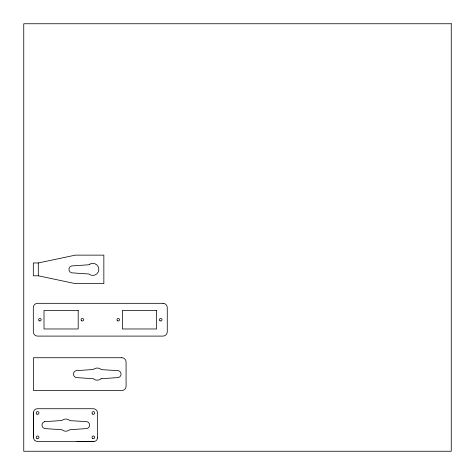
<?xml version="1.0" encoding="UTF-8"?>
<svg xmlns="http://www.w3.org/2000/svg" width="475" height="475" viewBox="0 0 475 475"><rect width="100%" height="100%" fill="white"/><g stroke="black" fill="none" stroke-linecap="round" stroke-linejoin="round"><path stroke-width="0.71" d="M97.529 437.908L97.529 413.007A4.275 4.275 0 0 0 93.254 408.732L37.002 408.732L35.453 409.183L34.158 410.299L33.404 412.33L33.387 437.808L34.532 440.378L37.103 441.524L93.931 441.507C96.045 441.4 97.773 439.339 97.529 437.232M38.303 262.972L75.353 255.134L103.853 255.134L103.853 283.634L75.353 283.634L38.303 275.797L33.315 275.797L33.315 262.972L38.303 262.972L38.303 275.797M44.591 421.675L61.964 420.5L62.783 419.87A6.068 6.068 0 0 1 68.857 419.858L69.861 420.642L87.05 421.663A3.568 3.568 0 0 1 87.05 428.557L69.683 429.733L68.857 430.374A6.068 6.068 0 0 1 62.783 430.374L61.964 429.733L44.591 428.569A3.568 3.568 0 0 1 44.591 421.675M76.926 441.507L93.931 441.507M33.404 412.33L33.404 437.908M101.092 378.723L100.267 379.365A6.068 6.068 0 0 1 94.192 379.371L93.367 378.729L76 377.56A3.568 3.568 0 0 1 76 370.672L93.373 369.497L94.192 368.861A6.068 6.068 0 0 1 100.261 368.855L101.27 369.633L118.459 370.66A3.568 3.568 0 0 1 118.459 377.554L101.092 378.723M89.775 264.136L88.95 264.771L71.577 265.935A3.568 3.568 0 0 0 71.577 272.834L88.95 273.998L89.775 274.633A6.062 6.062 0 0 0 98.871 269.384A6.062 6.062 0 0 0 89.775 264.136M451.25 23.75L23.75 23.75L23.75 451.25L451.25 451.25L451.25 23.75M162.99 303.323L37.59 303.323A4.275 4.275 0 0 0 33.315 307.598L33.315 331.823A4.275 4.275 0 0 0 37.59 336.098L162.99 336.098A4.275 4.275 0 0 0 167.265 331.823L167.265 307.598A4.275 4.275 0 0 0 162.99 303.323M78.203 310.448L44.003 310.448L44.003 328.973L78.203 328.973L78.203 310.448M156.578 310.448L122.378 310.448L122.378 328.973L156.578 328.973L156.578 310.448M121.808 357.728L33.458 357.728L33.458 390.503L121.808 390.503A4.275 4.275 0 0 0 126.083 386.228L126.083 362.003A4.275 4.275 0 0 0 121.808 357.728M81.694 320.821A1.283 1.283 0 0 0 83.618 319.711A1.283 1.283 0 0 0 81.694 318.6A1.283 1.283 0 0 0 81.694 320.821M39.229 320.821A1.283 1.283 0 0 0 41.153 319.711A1.283 1.283 0 0 0 39.229 318.6A1.283 1.283 0 0 0 39.229 320.821M117.604 320.821A1.283 1.283 0 0 0 119.528 319.711A1.283 1.283 0 0 0 117.604 318.6A1.283 1.283 0 0 0 117.604 320.821M160.069 320.821A1.283 1.283 0 0 0 161.993 319.711A1.283 1.283 0 0 0 160.069 318.6A1.283 1.283 0 0 0 160.069 320.821M36.931 438.49A1.354 1.354 0 0 0 38.962 437.315A1.354 1.354 0 0 0 36.931 436.145A1.354 1.354 0 0 0 36.931 438.49M36.931 414.111A1.354 1.354 0 0 0 38.962 412.935A1.354 1.354 0 0 0 36.931 411.766A1.354 1.354 0 0 0 36.931 414.111M92.696 414.111A1.354 1.354 0 0 0 94.727 412.935A1.354 1.354 0 0 0 92.696 411.766A1.354 1.354 0 0 0 92.696 414.111M92.696 438.484A1.354 1.354 0 0 0 94.727 437.309A1.354 1.354 0 0 0 92.696 436.139A1.354 1.354 0 0 0 92.696 438.484"/></g></svg>
